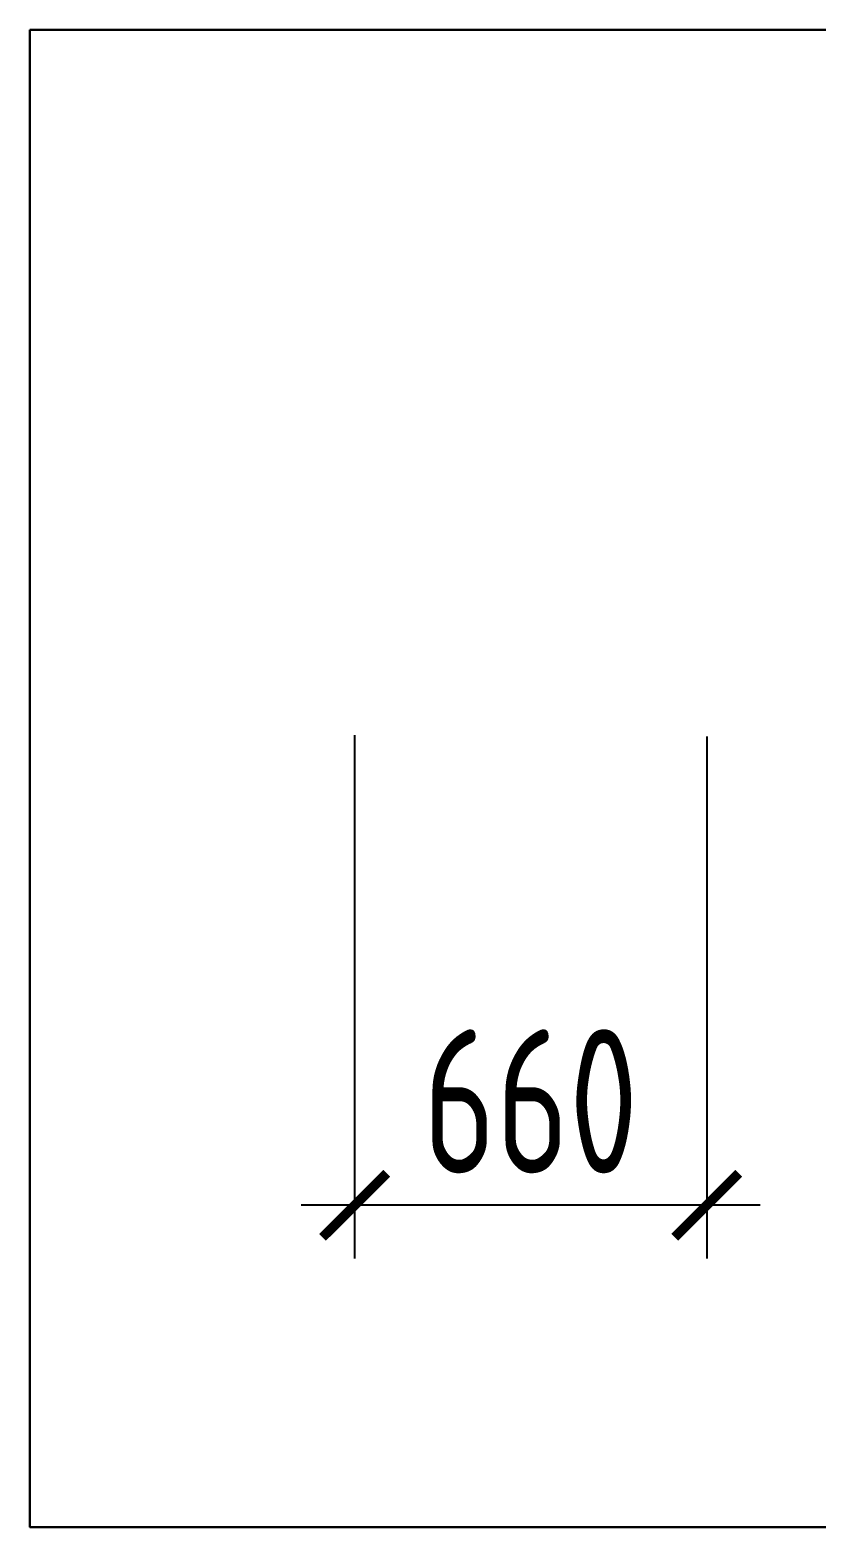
# Model space of a CAD drawing. Header units: millimetres. Extents: x -350007 to 536090, y -888 to 198380.
# Drawn here: x -207762 to -206289, y 125302 to 128109 of the extents above; entities that cross this region are included whole.
import ezdxf

# ---------------------------------------------------------------- set-up
doc = ezdxf.new("R2010")
doc.units = ezdxf.units.MM
doc.layers.add('АР_Размеры нов.', color=15, linetype='Continuous', lineweight=0)
doc.styles.add('ISOCPEUR', font='isocpeur.ttf', dxfattribs={"width": 0.7})
doc.dimstyles.new('R_100', dxfattribs={"dimtxt": 270, "dimasz": 120, "dimexe": 100, "dimexo": 0, "dimgap": 60, "dimtad": 1, "dimdec": 0, "dimrnd": 5, "dimzin": 0, "dimdsep": 46, "dimtxsty": 'ISOCPEUR', "dimblk": 'ARCHTICK', "dimcen": 0, "dimdle": 100, "dimclrd": 256, "dimclre": 256, "dimclrt": 256, "dimadec": 0, "dimazin": 0, "dimtfac": 2, "dimtdec": 0, "dimtofl": 0, "dimtmove": 1, "dimatfit": 3, "dimfxl": 1, "dimtvp": 3, "dimtolj": 1, "dimtzin": 0, "dimarcsym": 0})

# ---------------------------------------------------------------- blocks, each defined once
blk = doc.blocks.new('_ArchTick')
at = {"color": 0, "linetype": 'ByBlock', "const_width": 0.15}
blk.add_lwpolyline([(-0.5, -0.5), (0.5, 0.5)], dxfattribs=at)
blk = doc.blocks.new('*D6577')
at = {"layer": 'Defpoints', "color": 0, "transparency": 16777216}
for p in [(-207153.9, 126786.7), (-206493.9, 126784), (-207153.9, 125905.1)]:
    blk.add_point(p, dxfattribs=at)
at = {"layer": 'АР_Размеры нов.', "lineweight": -2, "transparency": 16777216}
for p, q in [((-207153.9, 126786.7), (-207153.9, 125805.1)), ((-206493.9, 126784), (-206493.9, 125805.1)), ((-206393.9, 125905.1), (-207253.9, 125905.1))]:
    blk.add_line(p, q, dxfattribs=at)
at = {"layer": 'АР_Размеры нов.', "lineweight": -2, "transparency": 16777216, "xscale": 120, "yscale": 120, "zscale": 120, "rotation": 180}
blk.add_blockref('_ArchTick', (-207153.9, 125905.1), dxfattribs=at)
at = {"layer": 'АР_Размеры нов.', "lineweight": -2, "transparency": 16777216, "xscale": 120, "yscale": 120, "zscale": 120}
blk.add_blockref('_ArchTick', (-206493.9, 125905.1), dxfattribs=at)
at = {"layer": 'АР_Размеры нов.', "transparency": 16777216, "insert": (-206823.9, 126100.1), "char_height": 270, "attachment_point": 5, "style": 'ISOCPEUR'}
blk.add_mtext('\\A1;660', dxfattribs=at)

msp = doc.modelspace()

# ---------------------------------------------------------------- linework, layer by layer
at = {"color": 12, "lineweight": 30, "true_color": 0xe00000}
msp.add_lwpolyline([(-207762.5, 128109), (-205574.1, 128109), (-205574.1, 125301.7), (-207762.5, 125301.7)], close=True, dxfattribs=at)

# ---------------------------------------------------------------- dimensions: what is measured, and where the dimension line sits
at = {"layer": 'АР_Размеры нов.'}
dim = msp.add_linear_dim(base=(-207153.9, 125905.1), p1=(-206493.9, 126784), p2=(-207153.9, 126786.7), dimstyle='R_100', override={"dimpost": '\\X'}, dxfattribs=at)
dim.commit()
dim.dimension.update_dxf_attribs({"geometry": '*D6577', "text_midpoint": (-206823.9, 126100.1)})

doc.saveas('drawing.dxf')
